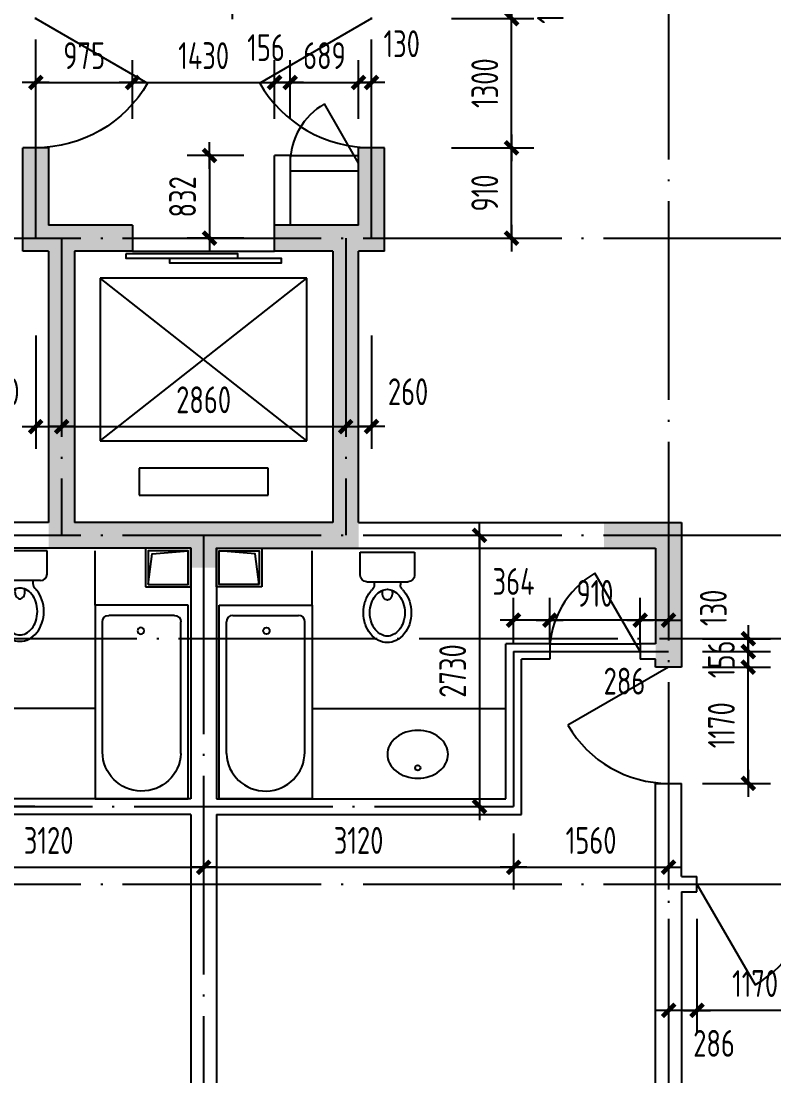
# Model space of a CAD drawing. Extents: x -726032 to 135930, y -151624 to 587044.
# Drawn here: x -583081 to -575504, y 553499 to 564114 of the extents above; entities that cross this region are included whole.
import ezdxf
from ezdxf.enums import TextEntityAlignment as Align

# ---------------------------------------------------------------- set-up
doc = ezdxf.new("R2010")
doc.units = 0
doc.header["$LTSCALE"] = 1000
doc.header["$MEASUREMENT"] = 0
doc.linetypes.add('DOTE', pattern=[2.42, 2, -0.2, 0.02, -0.2])
doc.layers.get('0').update_dxf_attribs({"linetype": 'CONTINUOUS'})
doc.layers.get('DEFPOINTS').update_dxf_attribs({"color": 1, "linetype": 'CONTINUOUS'})
for name, color, linetype in [('COLUMN', 170, 'CONTINUOUS'), ('DOTE', 8, 'DOTE'), ('GROUND', 45, 'CONTINUOUS'), ('LVTRY', 6, 'CONTINUOUS'), ('PUB_DIM', 245, 'CONTINUOUS'), ('STAIR', 42, 'CONTINUOUS'), ('WALL', 255, 'CONTINUOUS'), ('WINDOW', 155, 'CONTINUOUS'), ('WINDOW_TEXT', 7, 'CONTINUOUS')]:
    doc.layers.add(name, color=color, linetype=linetype)
doc.styles.add('DIM_FONT', font='isocp.shx', dxfattribs={"width": 0.8})
doc.styles.add('SIMPLEX', font='SIMPLEX.SHX')
doc.dimstyles.new('AXIS', dxfattribs={"dimtxt": 300, "dimasz": 1, "dimexe": 250, "dimexo": 300, "dimgap": 150, "dimtad": 1, "dimdec": 0, "dimzin": 0, "dimdsep": 46, "dimtxsty": 'DIM_FONT', "dimcen": 0.09, "dimse1": 1, "dimse2": 1, "dimclrt": 142, "dimadec": 0, "dimazin": 0, "dimtfac": 1, "dimtdec": 0, "dimtix": 1, "dimtmove": 2, "dimatfit": 3, "dimfxl": 1, "dimtolj": 1, "dimtzin": 0, "dimarcsym": 0})
doc.dimstyles.new('DIMA', dxfattribs={"dimtxt": 300, "dimasz": 1, "dimexe": 250, "dimexo": 300, "dimgap": 150, "dimtad": 1, "dimdec": 0, "dimzin": 0, "dimdsep": 46, "dimtxsty": 'DIM_FONT', "dimcen": 0.09, "dimse1": 1, "dimclrt": 142, "dimadec": 0, "dimazin": 0, "dimtfac": 1, "dimtdec": 0, "dimtix": 1, "dimtmove": 2, "dimatfit": 3, "dimfxl": 1, "dimtolj": 1, "dimtzin": 0, "dimarcsym": 0})
doc.dimstyles.new('DIMB', dxfattribs={"dimtxt": 300, "dimasz": 1, "dimexe": 250, "dimexo": 300, "dimgap": 150, "dimtad": 1, "dimdec": 0, "dimzin": 0, "dimdsep": 46, "dimtxsty": 'DIM_FONT', "dimcen": 0.09, "dimse2": 1, "dimclrt": 142, "dimadec": 0, "dimazin": 0, "dimtfac": 1, "dimtdec": 0, "dimtix": 1, "dimtmove": 2, "dimatfit": 3, "dimfxl": 1, "dimtolj": 1, "dimtzin": 0, "dimarcsym": 0})
doc.dimstyles.new('DIMN', dxfattribs={"dimtxt": 300, "dimasz": 1, "dimexe": 250, "dimexo": 300, "dimgap": 150, "dimtad": 1, "dimdec": 0, "dimzin": 0, "dimdsep": 46, "dimtxsty": 'DIM_FONT', "dimcen": 0.09, "dimclrt": 142, "dimadec": 0, "dimazin": 0, "dimtfac": 1, "dimtdec": 0, "dimtix": 1, "dimtmove": 2, "dimatfit": 3, "dimfxl": 1, "dimtolj": 1, "dimtzin": 0, "dimarcsym": 0})

# ---------------------------------------------------------------- blocks, each defined once
blk = doc.blocks.new('_DBLK')
blk.add_line((-0.5, 0), (0, -0.866))
blk.add_arc((-0.5, 0), 1, 300, 0)
at = {"layer": 'WINDOW_TEXT', "style": 'SIMPLEX', "flags": 9}
blk.add_attdef('A', text='', height=1, dxfattribs=at).set_placement((0, 1.5), align=Align.MIDDLE)
blk = doc.blocks.new('_DIMX')
blk.add_line((-150, 0), (150, 0))
at = {"const_width": 50}
blk.add_lwpolyline([(-70, -70), (70, 70)], dxfattribs=at)
blk = doc.blocks.new('*D767')
at = {"layer": 'DEFPOINTS', "color": 0, "transparency": 16777216}
for p in [(-579684, 563496), (-580373, 562859), (-579684, 562859)]:
    blk.add_point(p, dxfattribs=at)
at = {"layer": 'PUB_DIM', "color": 0, "lineweight": -2, "transparency": 16777216}
for p, q in [((-580373, 563129), (-580373, 563721)), ((-579684, 563129), (-579684, 563721)), ((-580372, 563496), (-579685, 563496))]:
    blk.add_line(p, q, dxfattribs=at)
at = {"layer": 'PUB_DIM', "color": 0, "lineweight": -2, "transparency": 16777216, "xscale": 0.9, "yscale": 0.9, "zscale": 0.9, "rotation": 180}
blk.add_blockref('_DIMX', (-580373, 563496), dxfattribs=at)
at = {"layer": 'PUB_DIM', "color": 0, "lineweight": -2, "transparency": 16777216, "xscale": 0.9, "yscale": 0.9, "zscale": 0.9}
blk.add_blockref('_DIMX', (-579684, 563496), dxfattribs=at)
at = {"layer": 'PUB_DIM', "color": 142, "transparency": 16777216, "insert": (-580028, 563766), "char_height": 270, "attachment_point": 5, "style": 'DIM_FONT'}
blk.add_mtext('\\A1;689', dxfattribs=at)
blk = doc.blocks.new('*D1969')
at = {"layer": 'DEFPOINTS', "color": 0, "transparency": 16777216}
for p in [(-579554, 563496), (-579684, 562859), (-579554, 562859)]:
    blk.add_point(p, dxfattribs=at)
at = {"layer": 'PUB_DIM', "color": 0, "lineweight": -2, "transparency": 16777216}
for p, q in [((-579554, 563129), (-579554, 563721)), ((-579685, 563496), (-579686, 563496)), ((-579684, 563496), (-579554, 563496)), ((-579553, 563496), (-579552, 563496))]:
    blk.add_line(p, q, dxfattribs=at)
at = {"layer": 'PUB_DIM', "color": 0, "lineweight": -2, "transparency": 16777216, "xscale": 0.9, "yscale": 0.9, "zscale": 0.9}
blk.add_blockref('_DIMX', (-579684, 563496), dxfattribs=at)
at = {"layer": 'PUB_DIM', "color": 0, "lineweight": -2, "transparency": 16777216, "xscale": 0.9, "yscale": 0.9, "zscale": 0.9, "rotation": 180}
blk.add_blockref('_DIMX', (-579554, 563496), dxfattribs=at)
at = {"layer": 'PUB_DIM', "color": 142, "transparency": 16777216, "insert": (-579250, 563886), "char_height": 270, "attachment_point": 5, "style": 'DIM_FONT'}
blk.add_mtext('\\A1;130', dxfattribs=at)
blk = doc.blocks.new('M_A1SFU')
blk.add_line((-0.5, 0), (0, -0.866))
blk.add_arc((-0.5, 0), 1, 300, 0)
blk = doc.blocks.new('*D768')
at = {"layer": 'DEFPOINTS', "color": 0, "transparency": 16777216}
for p in [(-582934, 561221), (-582674, 561221), (-582674, 560033)]:
    blk.add_point(p, dxfattribs=at)
at = {"layer": 'PUB_DIM', "color": 0, "lineweight": -2, "transparency": 16777216}
for p, q in [((-582934, 560951), (-582934, 559808)), ((-582935, 560033), (-582936, 560033)), ((-582934, 560033), (-582674, 560033)), ((-582673, 560033), (-582672, 560033))]:
    blk.add_line(p, q, dxfattribs=at)
at = {"layer": 'PUB_DIM', "color": 0, "lineweight": -2, "transparency": 16777216, "xscale": 0.9, "yscale": 0.9, "zscale": 0.9}
blk.add_blockref('_DIMX', (-582934, 560033), dxfattribs=at)
at = {"layer": 'PUB_DIM', "color": 0, "lineweight": -2, "transparency": 16777216, "xscale": 0.9, "yscale": 0.9, "zscale": 0.9, "rotation": 180}
blk.add_blockref('_DIMX', (-582674, 560033), dxfattribs=at)
at = {"layer": 'PUB_DIM', "color": 142, "transparency": 16777216, "insert": (-583300, 560384), "char_height": 270, "attachment_point": 5, "style": 'DIM_FONT'}
blk.add_mtext('\\A1;260', dxfattribs=at)
blk = doc.blocks.new('*D1970')
at = {"layer": 'DEFPOINTS', "color": 0, "transparency": 16777216}
for p in [(-581244, 556209), (-578124, 556209), (-578124, 555599)]:
    blk.add_point(p, dxfattribs=at)
at = {"layer": 'PUB_DIM', "color": 0, "lineweight": -2, "transparency": 16777216}
for p, q in [((-578124, 555939), (-578124, 555374)), ((-581243, 555599), (-578125, 555599))]:
    blk.add_line(p, q, dxfattribs=at)
at = {"layer": 'PUB_DIM', "color": 0, "lineweight": -2, "transparency": 16777216, "xscale": 0.9, "yscale": 0.9, "zscale": 0.9, "rotation": 180}
blk.add_blockref('_DIMX', (-581244, 555599), dxfattribs=at)
at = {"layer": 'PUB_DIM', "color": 0, "lineweight": -2, "transparency": 16777216, "xscale": 0.9, "yscale": 0.9, "zscale": 0.9}
blk.add_blockref('_DIMX', (-578124, 555599), dxfattribs=at)
at = {"layer": 'PUB_DIM', "color": 142, "transparency": 16777216, "insert": (-579684, 555869), "char_height": 270, "attachment_point": 5, "style": 'DIM_FONT'}
blk.add_mtext('\\A1;3120', dxfattribs=at)
blk = doc.blocks.new('_LV29')
for p, q in [((-360, 0), (360, 0)), ((-360, -1500), (-360, 0)), ((360, 0), (360, -1500)), ((-254.1, -80), (254.1, -80)), ((-304.2, -1149.3), (-304.1, -130)), ((304.2, -1149.3), (304.1, -130)), ((360, -1500), (-360, -1500))]:
    blk.add_line(p, q)
blk.add_circle((6.2, -200), 25)
for centre, radius, start, end in [((-254.1, -130), 50, 90, 179.99558), ((254.1, -130), 50, 0.00442, 90), ((-0.7, -1136.2), 303.8, 182.45444, 359.74723)]:
    blk.add_arc(centre, radius, start, end)
blk = doc.blocks.new('*D2000')
at = {"layer": 'DEFPOINTS', "color": 0, "transparency": 16777216}
for p in [(-581816, 564568), (-580958, 564568), (-581816, 564269)]:
    blk.add_point(p, dxfattribs=at)
at = {"layer": 'PUB_DIM', "color": 0, "lineweight": -2, "transparency": 16777216}
for p, q in [((-581546, 564568), (-580733, 564568)), ((-580958, 564270), (-580958, 564568))]:
    blk.add_line(p, q, dxfattribs=at)
at = {"layer": 'PUB_DIM', "color": 0, "lineweight": -2, "transparency": 16777216, "xscale": 0.9, "yscale": 0.9, "zscale": 0.9}
for p, rotation in [((-580958, 564568), 90), ((-580958, 564269), 270)]:
    blk.add_blockref('_DIMX', p, dxfattribs=dict(at, rotation=rotation))
at = {"layer": 'PUB_DIM', "color": 142, "transparency": 16777216, "insert": (-580462, 564383), "char_height": 270, "attachment_point": 5, "rotation": 90, "style": 'DIM_FONT'}
blk.add_mtext('\\A1;299', dxfattribs=at)
blk = doc.blocks.new('*D791')
at = {"layer": 'DEFPOINTS', "color": 0, "transparency": 16777216}
for p in [(-580529, 563496), (-581959, 562859), (-580529, 562859)]:
    blk.add_point(p, dxfattribs=at)
at = {"layer": 'PUB_DIM', "color": 0, "lineweight": -2, "transparency": 16777216}
for p, q in [((-581959, 563129), (-581959, 563721)), ((-580529, 563129), (-580529, 563721)), ((-581958, 563496), (-580530, 563496))]:
    blk.add_line(p, q, dxfattribs=at)
at = {"layer": 'PUB_DIM', "color": 0, "lineweight": -2, "transparency": 16777216, "xscale": 0.9, "yscale": 0.9, "zscale": 0.9, "rotation": 180}
blk.add_blockref('_DIMX', (-581959, 563496), dxfattribs=at)
at = {"layer": 'PUB_DIM', "color": 0, "lineweight": -2, "transparency": 16777216, "xscale": 0.9, "yscale": 0.9, "zscale": 0.9}
blk.add_blockref('_DIMX', (-580529, 563496), dxfattribs=at)
at = {"layer": 'PUB_DIM', "color": 142, "transparency": 16777216, "insert": (-581244, 563766), "char_height": 270, "attachment_point": 5, "style": 'DIM_FONT'}
blk.add_mtext('\\A1;1430', dxfattribs=at)
blk = doc.blocks.new('*D792')
at = {"layer": 'DEFPOINTS', "color": 0, "transparency": 16777216}
for p in [(-580373, 563496), (-580529, 562859), (-580373, 562859)]:
    blk.add_point(p, dxfattribs=at)
at = {"layer": 'PUB_DIM', "color": 0, "lineweight": -2, "transparency": 16777216}
for p, q in [((-580529, 563129), (-580529, 563721)), ((-580373, 563129), (-580373, 563721)), ((-580530, 563496), (-580531, 563496)), ((-580529, 563496), (-580373, 563496)), ((-580372, 563496), (-580371, 563496))]:
    blk.add_line(p, q, dxfattribs=at)
at = {"layer": 'PUB_DIM', "color": 0, "lineweight": -2, "transparency": 16777216, "xscale": 0.9, "yscale": 0.9, "zscale": 0.9}
blk.add_blockref('_DIMX', (-580529, 563496), dxfattribs=at)
at = {"layer": 'PUB_DIM', "color": 0, "lineweight": -2, "transparency": 16777216, "xscale": 0.9, "yscale": 0.9, "zscale": 0.9, "rotation": 180}
blk.add_blockref('_DIMX', (-580373, 563496), dxfattribs=at)
at = {"layer": 'PUB_DIM', "color": 142, "transparency": 16777216, "insert": (-580616, 563847), "char_height": 270, "attachment_point": 5, "style": 'DIM_FONT'}
blk.add_mtext('\\A1;156', dxfattribs=at)
blk = doc.blocks.new('_LIFTD')
for points in [[(-0.5476, -0.6024), (-0.5476, -0.7742), (0.2411, -0.7742), (0.2411, -0.6024), (-0.5476, -0.6024)], [(-0.2411, -0.7836), (-0.2411, -0.9554), (0.5476, -0.9554), (0.5476, -0.7836), (-0.2411, -0.7836)]]:
    blk.add_lwpolyline(points)
blk = doc.blocks.new('*D793')
at = {"layer": 'DEFPOINTS', "color": 0, "transparency": 16777216}
for p in [(-580570, 562761), (-581186, 561929), (-580570, 561929)]:
    blk.add_point(p, dxfattribs=at)
at = {"layer": 'PUB_DIM', "color": 0, "lineweight": -2, "transparency": 16777216}
for p, q in [((-580840, 562761), (-581411, 562761)), ((-581186, 562761), (-581186, 561930)), ((-580840, 561929), (-581411, 561929))]:
    blk.add_line(p, q, dxfattribs=at)
at = {"layer": 'PUB_DIM', "color": 0, "lineweight": -2, "transparency": 16777216, "xscale": 0.9, "yscale": 0.9, "zscale": 0.9}
for p, rotation in [((-581186, 562761), 90), ((-581186, 561929), 270)]:
    blk.add_blockref('_DIMX', p, dxfattribs=dict(at, rotation=rotation))
at = {"layer": 'PUB_DIM', "color": 142, "transparency": 16777216, "insert": (-581456, 562345), "char_height": 270, "attachment_point": 5, "rotation": 90, "style": 'DIM_FONT'}
blk.add_mtext('\\A1;832', dxfattribs=at)
blk = doc.blocks.new('_LV5')
for p, q in [((210.1, 0), (-210.1, 0)), ((-210.1, 0), (-210.1, -180)), ((210.1, -180), (210.1, 0)), ((160.1, -230), (-160.1, -230)), ((-101.4, -230), (-101.4, -254.3)), ((101.4, -230), (101.4, -254.1))]:
    blk.add_line(p, q)
blk.add_lwpolyline([(-135.1, -469.4, 0.080312), (-123, -544.2, 0.089014), (-91.8, -601.5, 0.104918), (-45.6, -639.3, 0.119812), (0.1, -650.4, 0.119812), (45.8, -639.3, 0.104918), (92, -601.5, 0.089014), (123.2, -544.2, 0.080312), (135.3, -469.4, 0.080312), (123.2, -394.6, 0.089014), (92, -337.3, 0.104918), (45.8, -299.5, 0.119812), (0.1, -288.4, 0.119812), (-45.6, -299.5, 0.104918), (-91.8, -337.3, 0.089014), (-123, -394.6, 0.080312)], format="xyb", close=True)
for points in [[(-38.7, -318.5, 0.073567), (-35.6, -339.5, 0.084454), (-27.4, -356, 0.10642), (-14.1, -367.8, 0.129709), (0, -371.5, 0.129709), (14.1, -367.8, 0.10642), (27.4, -356, 0.084454), (35.6, -339.5, 0.073567), (38.7, -318.5, 0.073567), (35.6, -297.5, 0.014016), (34.7, -294.6, 0.10642)], [(-34.7, -294.7, 0.013578), (-35.6, -297.5, 0.073567), (-38.7, -318.5, 0.073567)]]:
    blk.add_lwpolyline(points, format="xyb")
for centre, radius, start, end in [((-160.1, -180), 50, 180, 270), ((160.1, -180), 50, 270, 0), ((52.2, -452.8), 234.6, 141.28635, 161.63333), ((20.4, -427.3), 193.8, 134.81437, 141.28635), ((-151.4, -254.3), 50, 314.81437, 0), ((151.4, -254.1), 50, 180, 225.25549), ((-20.2, -427.3), 193.8, 38.71365, 45.25549), ((-52, -452.8), 234.6, 18.36667, 38.71365), ((102.3, -469.4), 287.4, 161.63333, 180), ((-102.1, -469.4), 287.4, 0, 18.36667), ((102.3, -469.4), 287.4, 180, 198.36667), ((-102.1, -469.4), 287.4, 341.63333, 0), ((52.2, -486), 234.6, 198.36667, 218.71365), ((-52, -486), 234.6, 321.28635, 341.63333), ((20.4, -511.6), 193.8, 218.71365, 242.67141), ((-20.2, -511.6), 193.8, 297.32859, 321.28635), ((0.1, -550.8), 149.6, 242.67141, 270), ((0.1, -550.8), 149.6, 270, 297.32859)]:
    blk.add_arc(centre, radius, start, end)
blk = doc.blocks.new('*D2004')
at = {"layer": 'DEFPOINTS', "color": 0, "transparency": 16777216}
for p in [(-582674, 558939), (-583541, 556209), (-582674, 556209)]:
    blk.add_point(p, dxfattribs=at)
at = {"layer": 'PUB_DIM', "color": 0, "lineweight": -2, "transparency": 16777216}
for p, q in [((-583541, 558939), (-583541, 556210)), ((-582944, 556209), (-583766, 556209))]:
    blk.add_line(p, q, dxfattribs=at)
at = {"layer": 'PUB_DIM', "color": 0, "lineweight": -2, "transparency": 16777216, "xscale": 0.9, "yscale": 0.9, "zscale": 0.9}
for p, rotation in [((-583541, 558939), 90), ((-583541, 556209), 270)]:
    blk.add_blockref('_DIMX', p, dxfattribs=dict(at, rotation=rotation))
at = {"layer": 'PUB_DIM', "color": 142, "transparency": 16777216, "insert": (-583811, 557574), "char_height": 270, "attachment_point": 5, "rotation": 90, "style": 'DIM_FONT'}
blk.add_mtext('\\A1;2730', dxfattribs=at)
blk = doc.blocks.new('*D3645')
at = {"layer": 'DEFPOINTS', "color": 0, "transparency": 16777216}
for p in [(-584364, 556209), (-581244, 556209), (-581244, 555599)]:
    blk.add_point(p, dxfattribs=at)
at = {"layer": 'PUB_DIM', "color": 0, "lineweight": -2, "transparency": 16777216}
for p, q in [((-584364, 555939), (-584364, 555374)), ((-584363, 555599), (-581245, 555599))]:
    blk.add_line(p, q, dxfattribs=at)
at = {"layer": 'PUB_DIM', "color": 0, "lineweight": -2, "transparency": 16777216, "xscale": 0.9, "yscale": 0.9, "zscale": 0.9, "rotation": 180}
blk.add_blockref('_DIMX', (-584364, 555599), dxfattribs=at)
at = {"layer": 'PUB_DIM', "color": 0, "lineweight": -2, "transparency": 16777216, "xscale": 0.9, "yscale": 0.9, "zscale": 0.9}
blk.add_blockref('_DIMX', (-581244, 555599), dxfattribs=at)
at = {"layer": 'PUB_DIM', "color": 142, "transparency": 16777216, "insert": (-582804, 555869), "char_height": 270, "attachment_point": 5, "style": 'DIM_FONT'}
blk.add_mtext('\\A1;3120', dxfattribs=at)
blk = doc.blocks.new('*D795')
at = {"layer": 'DEFPOINTS', "color": 0, "transparency": 16777216}
for p in [(-581959, 563496), (-582934, 562859), (-581959, 562859)]:
    blk.add_point(p, dxfattribs=at)
at = {"layer": 'PUB_DIM', "color": 0, "lineweight": -2, "transparency": 16777216}
for p, q in [((-582934, 563129), (-582934, 563721)), ((-581959, 563129), (-581959, 563721)), ((-582933, 563496), (-581960, 563496))]:
    blk.add_line(p, q, dxfattribs=at)
at = {"layer": 'PUB_DIM', "color": 0, "lineweight": -2, "transparency": 16777216, "xscale": 0.9, "yscale": 0.9, "zscale": 0.9, "rotation": 180}
blk.add_blockref('_DIMX', (-582934, 563496), dxfattribs=at)
at = {"layer": 'PUB_DIM', "color": 0, "lineweight": -2, "transparency": 16777216, "xscale": 0.9, "yscale": 0.9, "zscale": 0.9}
blk.add_blockref('_DIMX', (-581959, 563496), dxfattribs=at)
at = {"layer": 'PUB_DIM', "color": 142, "transparency": 16777216, "insert": (-582446, 563766), "char_height": 270, "attachment_point": 5, "style": 'DIM_FONT'}
blk.add_mtext('\\A1;975', dxfattribs=at)
blk = doc.blocks.new('*D825')
at = {"layer": 'DEFPOINTS', "color": 0, "transparency": 16777216}
for p in [(-576564, 556469), (-578124, 556209), (-576564, 555599)]:
    blk.add_point(p, dxfattribs=at)
at = {"layer": 'PUB_DIM', "color": 0, "lineweight": -2, "transparency": 16777216}
for p, q in [((-576564, 556199), (-576564, 555374)), ((-578124, 555939), (-578124, 555374)), ((-578123, 555599), (-576565, 555599))]:
    blk.add_line(p, q, dxfattribs=at)
at = {"layer": 'PUB_DIM', "color": 0, "lineweight": -2, "transparency": 16777216, "xscale": 0.9, "yscale": 0.9, "zscale": 0.9, "rotation": 180}
blk.add_blockref('_DIMX', (-578124, 555599), dxfattribs=at)
at = {"layer": 'PUB_DIM', "color": 0, "lineweight": -2, "transparency": 16777216, "xscale": 0.9, "yscale": 0.9, "zscale": 0.9}
blk.add_blockref('_DIMX', (-576564, 555599), dxfattribs=at)
at = {"layer": 'PUB_DIM', "color": 142, "transparency": 16777216, "insert": (-577344, 555869), "char_height": 270, "attachment_point": 5, "style": 'DIM_FONT'}
blk.add_mtext('\\A1;1560', dxfattribs=at)
blk = doc.blocks.new('*D2034')
at = {"layer": 'DEFPOINTS', "color": 0, "transparency": 16777216}
for p in [(-576564, 555351), (-576278, 555351), (-576564, 554159)]:
    blk.add_point(p, dxfattribs=at)
at = {"layer": 'PUB_DIM', "color": 0, "lineweight": -2, "transparency": 16777216}
for p, q in [((-576564, 555081), (-576564, 553934)), ((-576279, 554159), (-576563, 554159))]:
    blk.add_line(p, q, dxfattribs=at)
at = {"layer": 'PUB_DIM', "color": 0, "lineweight": -2, "transparency": 16777216, "xscale": 0.9, "yscale": 0.9, "zscale": 0.9, "rotation": 180}
blk.add_blockref('_DIMX', (-576564, 554159), dxfattribs=at)
at = {"layer": 'PUB_DIM', "color": 0, "lineweight": -2, "transparency": 16777216, "xscale": 0.9, "yscale": 0.9, "zscale": 0.9}
blk.add_blockref('_DIMX', (-576278, 554159), dxfattribs=at)
at = {"layer": 'PUB_DIM', "color": 142, "transparency": 16777216, "insert": (-576106, 553827), "char_height": 270, "attachment_point": 5, "style": 'DIM_FONT'}
blk.add_mtext('\\A1;286', dxfattribs=at)
blk = doc.blocks.new('*D2035')
at = {"layer": 'DEFPOINTS', "color": 0, "transparency": 16777216}
for p in [(-576850, 558085), (-576850, 557574), (-576564, 557574)]:
    blk.add_point(p, dxfattribs=at)
at = {"layer": 'PUB_DIM', "color": 0, "lineweight": -2, "transparency": 16777216}
for p, q in [((-576850, 557844), (-576850, 558310)), ((-576565, 558085), (-576849, 558085))]:
    blk.add_line(p, q, dxfattribs=at)
at = {"layer": 'PUB_DIM', "color": 0, "lineweight": -2, "transparency": 16777216, "xscale": 0.9, "yscale": 0.9, "zscale": 0.9, "rotation": 180}
blk.add_blockref('_DIMX', (-576850, 558085), dxfattribs=at)
at = {"layer": 'PUB_DIM', "color": 0, "lineweight": -2, "transparency": 16777216, "xscale": 0.9, "yscale": 0.9, "zscale": 0.9}
blk.add_blockref('_DIMX', (-576564, 558085), dxfattribs=at)
at = {"layer": 'PUB_DIM', "color": 142, "transparency": 16777216, "insert": (-577008, 557472), "char_height": 270, "attachment_point": 5, "style": 'DIM_FONT'}
blk.add_mtext('\\A1;286', dxfattribs=at)
blk = doc.blocks.new('*D2036')
at = {"layer": 'DEFPOINTS', "color": 0, "transparency": 16777216}
for p in [(-577760, 558085), (-577760, 557574), (-576850, 557574)]:
    blk.add_point(p, dxfattribs=at)
at = {"layer": 'PUB_DIM', "color": 0, "lineweight": -2, "transparency": 16777216}
for p, q in [((-577760, 557844), (-577760, 558310)), ((-576851, 558085), (-577759, 558085))]:
    blk.add_line(p, q, dxfattribs=at)
at = {"layer": 'PUB_DIM', "color": 0, "lineweight": -2, "transparency": 16777216, "xscale": 0.9, "yscale": 0.9, "zscale": 0.9, "rotation": 180}
blk.add_blockref('_DIMX', (-577760, 558085), dxfattribs=at)
at = {"layer": 'PUB_DIM', "color": 0, "lineweight": -2, "transparency": 16777216, "xscale": 0.9, "yscale": 0.9, "zscale": 0.9}
blk.add_blockref('_DIMX', (-576850, 558085), dxfattribs=at)
at = {"layer": 'PUB_DIM', "color": 142, "transparency": 16777216, "insert": (-577305, 558355), "char_height": 270, "attachment_point": 5, "style": 'DIM_FONT'}
blk.add_mtext('\\A1;910', dxfattribs=at)
blk = doc.blocks.new('*D2037')
at = {"layer": 'DEFPOINTS', "color": 0, "transparency": 16777216}
for p in [(-578124, 558085), (-578124, 557574), (-577760, 557574)]:
    blk.add_point(p, dxfattribs=at)
at = {"layer": 'PUB_DIM', "color": 0, "lineweight": -2, "transparency": 16777216}
for p, q in [((-578124, 557844), (-578124, 558310)), ((-577761, 558085), (-578123, 558085))]:
    blk.add_line(p, q, dxfattribs=at)
at = {"layer": 'PUB_DIM', "color": 0, "lineweight": -2, "transparency": 16777216, "xscale": 0.9, "yscale": 0.9, "zscale": 0.9, "rotation": 180}
blk.add_blockref('_DIMX', (-578124, 558085), dxfattribs=at)
at = {"layer": 'PUB_DIM', "color": 0, "lineweight": -2, "transparency": 16777216, "xscale": 0.9, "yscale": 0.9, "zscale": 0.9}
blk.add_blockref('_DIMX', (-577760, 558085), dxfattribs=at)
at = {"layer": 'PUB_DIM', "color": 142, "transparency": 16777216, "insert": (-578124, 558475), "char_height": 270, "attachment_point": 5, "style": 'DIM_FONT'}
blk.add_mtext('\\A1;364', dxfattribs=at)
blk = doc.blocks.new('*D826')
at = {"layer": 'DEFPOINTS', "color": 0, "transparency": 16777216}
for p in [(-576492, 557613), (-575762, 557613), (-576492, 556443)]:
    blk.add_point(p, dxfattribs=at)
at = {"layer": 'PUB_DIM', "color": 0, "lineweight": -2, "transparency": 16777216}
for p, q in [((-576222, 557613), (-575537, 557613)), ((-575762, 556444), (-575762, 557613)), ((-576222, 556443), (-575537, 556443))]:
    blk.add_line(p, q, dxfattribs=at)
at = {"layer": 'PUB_DIM', "color": 0, "lineweight": -2, "transparency": 16777216, "xscale": 0.9, "yscale": 0.9, "zscale": 0.9}
for p, rotation in [((-575762, 557613), 90), ((-575762, 556443), 270)]:
    blk.add_blockref('_DIMX', p, dxfattribs=dict(at, rotation=rotation))
at = {"layer": 'PUB_DIM', "color": 142, "transparency": 16777216, "insert": (-576032, 557028), "char_height": 270, "attachment_point": 5, "rotation": 90, "style": 'DIM_FONT'}
blk.add_mtext('\\A1;1170', dxfattribs=at)
blk = doc.blocks.new('*D827')
at = {"layer": 'DEFPOINTS', "color": 0, "transparency": 16777216}
for p in [(-576492, 557899), (-575762, 557899), (-576492, 557769)]:
    blk.add_point(p, dxfattribs=at)
at = {"layer": 'PUB_DIM', "color": 0, "lineweight": -2, "transparency": 16777216}
for p, q in [((-576222, 557899), (-575537, 557899)), ((-575762, 557900), (-575762, 557901)), ((-575762, 557769), (-575762, 557899)), ((-576222, 557769), (-575537, 557769)), ((-575762, 557769), (-575762, 557768))]:
    blk.add_line(p, q, dxfattribs=at)
at = {"layer": 'PUB_DIM', "color": 0, "lineweight": -2, "transparency": 16777216, "xscale": 0.9, "yscale": 0.9, "zscale": 0.9}
for p, rotation in [((-575762, 557899), 270), ((-575762, 557769), 90)]:
    blk.add_blockref('_DIMX', p, dxfattribs=dict(at, rotation=rotation))
at = {"layer": 'PUB_DIM', "color": 142, "transparency": 16777216, "insert": (-576113, 558209), "char_height": 270, "attachment_point": 5, "rotation": 90, "style": 'DIM_FONT'}
blk.add_mtext('\\A1;130', dxfattribs=at)
blk = doc.blocks.new('*D2038')
at = {"layer": 'DEFPOINTS', "color": 0, "transparency": 16777216}
for p in [(-576492, 557769), (-575762, 557769), (-576492, 557613)]:
    blk.add_point(p, dxfattribs=at)
at = {"layer": 'PUB_DIM', "color": 0, "lineweight": -2, "transparency": 16777216}
for p, q in [((-576222, 557769), (-575537, 557769)), ((-575762, 557770), (-575762, 557771)), ((-575762, 557613), (-575762, 557769)), ((-575762, 557613), (-575762, 557612))]:
    blk.add_line(p, q, dxfattribs=at)
at = {"layer": 'PUB_DIM', "color": 0, "lineweight": -2, "transparency": 16777216, "xscale": 0.9, "yscale": 0.9, "zscale": 0.9}
for p, rotation in [((-575762, 557769), 270), ((-575762, 557613), 90)]:
    blk.add_blockref('_DIMX', p, dxfattribs=dict(at, rotation=rotation))
at = {"layer": 'PUB_DIM', "color": 142, "transparency": 16777216, "insert": (-576032, 557691), "char_height": 270, "attachment_point": 5, "rotation": 90, "style": 'DIM_FONT'}
blk.add_mtext('\\A1;156', dxfattribs=at)
blk = doc.blocks.new('*D2040')
at = {"layer": 'DEFPOINTS', "color": 0, "transparency": 16777216}
for p in [(-576278, 555351), (-575108, 555351), (-576278, 554159)]:
    blk.add_point(p, dxfattribs=at)
at = {"layer": 'PUB_DIM', "color": 0, "lineweight": -2, "transparency": 16777216}
for p, q in [((-576278, 555081), (-576278, 553934)), ((-575109, 554159), (-576277, 554159))]:
    blk.add_line(p, q, dxfattribs=at)
at = {"layer": 'PUB_DIM', "color": 0, "lineweight": -2, "transparency": 16777216, "xscale": 0.9, "yscale": 0.9, "zscale": 0.9, "rotation": 180}
blk.add_blockref('_DIMX', (-576278, 554159), dxfattribs=at)
at = {"layer": 'PUB_DIM', "color": 0, "lineweight": -2, "transparency": 16777216, "xscale": 0.9, "yscale": 0.9, "zscale": 0.9}
blk.add_blockref('_DIMX', (-575108, 554159), dxfattribs=at)
at = {"layer": 'PUB_DIM', "color": 142, "transparency": 16777216, "insert": (-575693, 554429), "char_height": 270, "attachment_point": 5, "style": 'DIM_FONT'}
blk.add_mtext('\\A1;1170', dxfattribs=at)
blk = doc.blocks.new('_LV4')
blk.add_lwpolyline([(0, -520, 0.078966), (92.3, -505.3, 0.088152), (166.2, -465.8, 0.105269), (218.1, -403.4, 0.121685), (235, -335, 0.121685), (218.1, -266.6, 0.105269), (166.2, -204.2, 0.088152), (92.3, -164.7, 0.078966), (0, -150, 0.078966), (-92.3, -164.7, 0.088152), (-166.2, -204.2, 0.105269), (-218.1, -266.6, 0.121685), (-235, -335, 0.121685), (-218.1, -403.4, 0.105269), (-166.2, -465.8, 0.088152), (-92.3, -505.3, 0.078966)], format="xyb", close=True)
blk.add_circle((0, -230), 20)
blk = doc.blocks.new('*D2041')
at = {"layer": 'DEFPOINTS', "color": 0, "transparency": 16777216}
for p in [(-579020, 564139), (-578144, 564139), (-579020, 562839)]:
    blk.add_point(p, dxfattribs=at)
at = {"layer": 'PUB_DIM', "color": 0, "lineweight": -2, "transparency": 16777216}
for p, q in [((-578750, 564139), (-577919, 564139)), ((-578144, 562840), (-578144, 564139))]:
    blk.add_line(p, q, dxfattribs=at)
at = {"layer": 'PUB_DIM', "color": 0, "lineweight": -2, "transparency": 16777216, "xscale": 0.9, "yscale": 0.9, "zscale": 0.9}
for p, rotation in [((-578144, 564139), 90), ((-578144, 562839), 270)]:
    blk.add_blockref('_DIMX', p, dxfattribs=dict(at, rotation=rotation))
at = {"layer": 'PUB_DIM', "color": 142, "transparency": 16777216, "insert": (-578414, 563489), "char_height": 270, "attachment_point": 5, "rotation": 90, "style": 'DIM_FONT'}
blk.add_mtext('\\A1;1300', dxfattribs=at)
blk = doc.blocks.new('*D2042')
at = {"layer": 'DEFPOINTS', "color": 0, "transparency": 16777216}
for p in [(-579020, 564269), (-578144, 564269), (-579020, 564139)]:
    blk.add_point(p, dxfattribs=at)
at = {"layer": 'PUB_DIM', "color": 0, "lineweight": -2, "transparency": 16777216}
for p, q in [((-578750, 564269), (-577919, 564269)), ((-578144, 564270), (-578144, 564271)), ((-578144, 564139), (-578144, 564269)), ((-578144, 564139), (-578144, 564138))]:
    blk.add_line(p, q, dxfattribs=at)
at = {"layer": 'PUB_DIM', "color": 0, "lineweight": -2, "transparency": 16777216, "xscale": 0.9, "yscale": 0.9, "zscale": 0.9}
for p, rotation in [((-578144, 564269), 270), ((-578144, 564139), 90)]:
    blk.add_blockref('_DIMX', p, dxfattribs=dict(at, rotation=rotation))
at = {"layer": 'PUB_DIM', "color": 142, "transparency": 16777216, "insert": (-577753, 564269), "char_height": 270, "attachment_point": 5, "rotation": 90, "style": 'DIM_FONT'}
blk.add_mtext('\\A1;130', dxfattribs=at)
blk = doc.blocks.new('*D2043')
at = {"layer": 'DEFPOINTS', "color": 0, "transparency": 16777216}
for p in [(-579020, 562839), (-578144, 562839), (-579020, 561929)]:
    blk.add_point(p, dxfattribs=at)
at = {"layer": 'PUB_DIM', "color": 0, "lineweight": -2, "transparency": 16777216}
for p, q in [((-578750, 562839), (-577919, 562839)), ((-578144, 561930), (-578144, 562839))]:
    blk.add_line(p, q, dxfattribs=at)
at = {"layer": 'PUB_DIM', "color": 0, "lineweight": -2, "transparency": 16777216, "xscale": 0.9, "yscale": 0.9, "zscale": 0.9}
for p, rotation in [((-578144, 562839), 90), ((-578144, 561929), 270)]:
    blk.add_blockref('_DIMX', p, dxfattribs=dict(at, rotation=rotation))
at = {"layer": 'PUB_DIM', "color": 142, "transparency": 16777216, "insert": (-578414, 562384), "char_height": 270, "attachment_point": 5, "rotation": 90, "style": 'DIM_FONT'}
blk.add_mtext('\\A1;910', dxfattribs=at)
blk = doc.blocks.new('*D2044')
at = {"layer": 'DEFPOINTS', "color": 0, "transparency": 16777216}
for p in [(-579334, 558939), (-579334, 556209), (-578467, 556209)]:
    blk.add_point(p, dxfattribs=at)
at = {"layer": 'PUB_DIM', "color": 0, "lineweight": -2, "transparency": 16777216}
for p, q in [((-578467, 558939), (-578467, 556210)), ((-579064, 556209), (-578242, 556209))]:
    blk.add_line(p, q, dxfattribs=at)
at = {"layer": 'PUB_DIM', "color": 0, "lineweight": -2, "transparency": 16777216, "xscale": 0.9, "yscale": 0.9, "zscale": 0.9}
for p, rotation in [((-578467, 558939), 90), ((-578467, 556209), 270)]:
    blk.add_blockref('_DIMX', p, dxfattribs=dict(at, rotation=rotation))
at = {"layer": 'PUB_DIM', "color": 142, "transparency": 16777216, "insert": (-578737, 557574), "char_height": 270, "attachment_point": 5, "rotation": 90, "style": 'DIM_FONT'}
blk.add_mtext('\\A1;2730', dxfattribs=at)
blk = doc.blocks.new('*D3889')
at = {"layer": 'DEFPOINTS', "color": 0, "transparency": 16777216}
for p in [(-582674, 561221), (-579814, 561221), (-579814, 560033)]:
    blk.add_point(p, dxfattribs=at)
at = {"layer": 'PUB_DIM', "color": 0, "lineweight": -2, "transparency": 16777216}
blk.add_line((-582673, 560033), (-579815, 560033), dxfattribs=at)
at = {"layer": 'PUB_DIM', "color": 0, "lineweight": -2, "transparency": 16777216, "xscale": 0.9, "yscale": 0.9, "zscale": 0.9, "rotation": 180}
blk.add_blockref('_DIMX', (-582674, 560033), dxfattribs=at)
at = {"layer": 'PUB_DIM', "color": 0, "lineweight": -2, "transparency": 16777216, "xscale": 0.9, "yscale": 0.9, "zscale": 0.9}
blk.add_blockref('_DIMX', (-579814, 560033), dxfattribs=at)
at = {"layer": 'PUB_DIM', "color": 142, "transparency": 16777216, "insert": (-581244, 560303), "char_height": 270, "attachment_point": 5, "style": 'DIM_FONT'}
blk.add_mtext('\\A1;2860', dxfattribs=at)
blk = doc.blocks.new('*D3890')
at = {"layer": 'DEFPOINTS', "color": 0, "transparency": 16777216}
for p in [(-579814, 561221), (-579554, 561221), (-579554, 560033)]:
    blk.add_point(p, dxfattribs=at)
at = {"layer": 'PUB_DIM', "color": 0, "lineweight": -2, "transparency": 16777216}
for p, q in [((-579554, 560951), (-579554, 559808)), ((-579815, 560033), (-579816, 560033)), ((-579814, 560033), (-579554, 560033)), ((-579553, 560033), (-579552, 560033))]:
    blk.add_line(p, q, dxfattribs=at)
at = {"layer": 'PUB_DIM', "color": 0, "lineweight": -2, "transparency": 16777216, "xscale": 0.9, "yscale": 0.9, "zscale": 0.9}
blk.add_blockref('_DIMX', (-579814, 560033), dxfattribs=at)
at = {"layer": 'PUB_DIM', "color": 0, "lineweight": -2, "transparency": 16777216, "xscale": 0.9, "yscale": 0.9, "zscale": 0.9, "rotation": 180}
blk.add_blockref('_DIMX', (-579554, 560033), dxfattribs=at)
at = {"layer": 'PUB_DIM', "color": 142, "transparency": 16777216, "insert": (-579186, 560384), "char_height": 270, "attachment_point": 5, "style": 'DIM_FONT'}
blk.add_mtext('\\A1;260', dxfattribs=at)

msp = doc.modelspace()

# ---------------------------------------------------------------- linework, layer by layer
at = {"layer": 'COLUMN'}
for points in [[(-583063.9, 562839.5), (-583063.9, 561799.5), (-582803.9, 562839.5), (-582803.9, 561799.5)], [(-579423.9, 562839.5), (-579423.9, 561799.5), (-579683.9, 562839.5), (-579683.9, 561799.5)], [(-582803.9, 562059.5), (-582543.9, 561799.5), (-581958.9, 562059.5), (-581958.9, 561799.5)], [(-582803.9, 558809.5), (-582803.9, 562059.5), (-582543.9, 559069.5), (-582543.9, 561799.5)], [(-579683.9, 562059.5), (-579943.9, 561799.5), (-580528.9, 562059.5), (-580528.9, 561799.5)], [(-579683.9, 558809.5), (-579683.9, 562059.5), (-579943.9, 559069.5), (-579943.9, 561799.5)], [(-582803.9, 558809.5), (-582543.9, 559069.5), (-579683.9, 558809.5), (-579943.9, 559069.5)], [(-577213.9, 559069.9), (-577213.9, 558809.5), (-576433.9, 559069.5), (-576693.9, 558809.5)], [(-576693.9, 558809.5), (-576693.9, 557613.5), (-576433.9, 559069.5), (-576433.9, 557613.5)], [(-581373.9, 558809.5), (-581373.9, 558614.5), (-581113.9, 558809.5), (-581113.9, 558614.5)]]:
    msp.add_solid(points, dxfattribs=at)
at = {"layer": 'DOTE'}
for p, q in [((-582933.9, 561929.5), (-582933.9, 574401.4)), ((-579553.9, 561929.5), (-579553.9, 574401.4)), ((-576563.9, 574401.4), (-576563.9, 546557.4)), ((-615939.2, 561929.5), (-546307.4, 561929.5)), ((-582673.9, 561929.5), (-582673.9, 558939.5)), ((-579813.9, 561929.5), (-579813.9, 558939.5)), ((-615939.2, 558939.5), (-546307.4, 558939.5)), ((-581243.9, 558939.5), (-581243.9, 546557.4)), ((-615375.6, 557899.5), (-546307.4, 557899.5)), ((-578123.9, 557769.5), (-576563.9, 557769.5)), ((-578123.9, 557769.5), (-578123.9, 556209.5)), ((-584363.9, 556209.5), (-578123.9, 556209.5)), ((-615939.2, 555429.5), (-546307.4, 555429.5))]:
    msp.add_line(p, q, dxfattribs=at)
at = {"layer": 'GROUND'}
for p, q in [((-580372.9, 562761.5), (-579683.9, 562761.5)), ((-580372.9, 562605.5), (-579683.9, 562605.5)), ((-577759.9, 557847.5), (-576849.9, 557847.5))]:
    msp.add_line(p, q, dxfattribs=at)
at = {"layer": 'LVTRY'}
for p, q in [((-582335.9, 558237.5), (-582335.9, 558783.5)), ((-580151.9, 558237.5), (-580151.9, 558783.5)), ((-582331.5, 557197.5), (-584285.9, 557197.5)), ((-580151.9, 557197.5), (-578201.9, 557197.5))]:
    msp.add_line(p, q, dxfattribs=at)
for points in [[(-581828.9, 558419.5), (-581373.9, 558419.5), (-581373.9, 558809.5), (-581828.9, 558809.5)], [(-581802.9, 558445.5), (-581399.9, 558445.5), (-581399.9, 558783.5), (-581802.9, 558783.5)], [(-580658.9, 558419.5), (-581113.9, 558419.5), (-581113.9, 558809.5), (-580658.9, 558809.5)], [(-580684.9, 558445.5), (-581087.9, 558445.5), (-581087.9, 558783.5), (-580684.9, 558783.5)]]:
    msp.add_lwpolyline(points, close=True, dxfattribs=at)
for points in [[(-581802.9, 558445.5), (-581762.8, 558753.2), (-581399.9, 558783.5)], [(-580684.9, 558445.5), (-580724.9, 558753.2), (-581087.9, 558783.5)]]:
    msp.add_lwpolyline(points, dxfattribs=at)
at = {"layer": 'STAIR'}
for p, q in [((-581958.9, 561799.5), (-580528.9, 561799.5)), ((-580203.9, 561526.5), (-582283.9, 561526.5)), ((-582283.9, 559888.5), (-580203.9, 561526.5)), ((-580203.9, 559888.5), (-582283.9, 561526.5)), ((-582283.9, 561526.5), (-582283.9, 559888.5)), ((-580203.9, 559888.5), (-580203.9, 561526.5)), ((-582283.9, 559888.5), (-580203.9, 559888.5)), ((-580593.9, 559615.5), (-581893.9, 559615.5)), ((-581893.9, 559615.5), (-581893.9, 559342.5)), ((-580593.9, 559342.5), (-580593.9, 559615.5)), ((-581893.9, 559342.5), (-580593.9, 559342.5))]:
    msp.add_line(p, q, dxfattribs=at)
at = {"layer": 'WALL'}
for p, q in [((-582803.9, 562839.5), (-583063.9, 562839.5)), ((-583063.9, 561799.5), (-583063.9, 562839.5)), ((-582803.9, 562839.5), (-582803.9, 562059.5)), ((-579423.9, 562839.5), (-579683.9, 562839.5)), ((-579683.9, 562059.5), (-579683.9, 562839.5)), ((-579423.9, 561799.5), (-579423.9, 562839.5)), ((-580528.9, 561799.5), (-580528.9, 562761.5)), ((-580372.9, 562761.5), (-580528.9, 562761.5)), ((-580372.9, 562761.5), (-580372.9, 562059.5)), ((-581958.9, 562059.5), (-582803.9, 562059.5)), ((-581958.9, 562059.5), (-581958.9, 561799.5)), ((-579683.9, 562059.5), (-580528.9, 562059.5)), ((-582803.9, 561799.5), (-583063.9, 561799.5)), ((-582803.9, 561799.5), (-582803.9, 559069.5)), ((-582543.9, 561799.5), (-582543.9, 559069.5)), ((-581958.9, 561799.5), (-582543.9, 561799.5)), ((-579943.9, 561799.5), (-580528.9, 561799.5)), ((-579943.9, 561799.5), (-579943.9, 559069.5)), ((-579423.9, 561799.5), (-579683.9, 561799.5)), ((-579683.9, 559069.5), (-579683.9, 561799.5)), ((-582803.9, 559069.5), (-586053.9, 559069.5)), ((-579943.9, 559069.5), (-582543.9, 559069.5)), ((-579683.9, 559069.5), (-576433.9, 559069.5)), ((-576433.9, 559069.5), (-576433.9, 557613.5)), ((-581373.9, 558809.5), (-585793.9, 558809.5)), ((-581373.9, 558809.5), (-581373.9, 556287.5)), ((-581113.9, 558809.5), (-576693.9, 558809.5)), ((-581113.9, 558809.5), (-581113.9, 556287.5)), ((-576693.9, 558809.5), (-576693.9, 557847.5)), ((-578201.9, 556287.5), (-578201.9, 557847.5)), ((-577759.9, 557847.5), (-578201.9, 557847.5)), ((-577759.9, 557847.5), (-577759.9, 557691.5)), ((-576849.9, 557847.5), (-576849.9, 557691.5)), ((-576693.9, 557847.5), (-576849.9, 557847.5)), ((-578045.9, 556131.5), (-578045.9, 557691.5)), ((-577759.9, 557691.5), (-578045.9, 557691.5)), ((-576693.9, 557691.5), (-576849.9, 557691.5)), ((-576693.9, 557613.5), (-576693.9, 557691.5)), ((-576433.9, 557613.5), (-576693.9, 557613.5)), ((-576693.9, 550255.5), (-576693.9, 556443.5)), ((-576693.9, 556443.5), (-576433.9, 556443.5)), ((-576433.9, 555507.5), (-576433.9, 556443.5)), ((-581373.9, 556287.5), (-584285.9, 556287.5)), ((-581113.9, 556287.5), (-578201.9, 556287.5)), ((-581373.9, 556131.5), (-584441.9, 556131.5)), ((-581373.9, 556131.5), (-581373.9, 550255.5)), ((-581113.9, 556131.5), (-578045.9, 556131.5)), ((-581113.9, 556131.5), (-581113.9, 550255.5)), ((-576433.9, 555507.5), (-576277.9, 555507.5)), ((-576277.9, 555351.5), (-576277.9, 555507.5)), ((-576433.9, 555351.5), (-576277.9, 555351.5)), ((-576433.9, 555351.5), (-576433.9, 550255.5))]:
    msp.add_line(p, q, dxfattribs=at)

# ---------------------------------------------------------------- block references
at = {"layer": 'LVTRY'}
for name, p, xscale, yscale, zscale in [('_LV5', (-583093.3, 558783.5), 1.299999999999272, 1.299999999999272, 1.299999999999272), ('_LV5', (-579394.4, 558770.7), -1.299999999999272, 1.30000000000291, 1.3), ('_LV29', (-581867.9, 558237.5), -1.299999999999272, 1.30000000000291, 1.3), ('_LV29', (-580619.9, 558237.5), 1.299999999999272, 1.299999999999272, 1.299999999999272)]:
    msp.add_blockref(name, p, dxfattribs=dict(at, xscale=xscale, yscale=yscale, zscale=zscale))
at = {"layer": 'LVTRY', "xscale": 1.299999999999272, "yscale": 1.299999999999272, "zscale": 1.299999999999272, "rotation": 180}
msp.add_blockref('_LV4', (-579088.4, 556300.1), dxfattribs=at)
at = {"layer": 'WINDOW'}
for p, xscale, yscale, zscale, rotation in [((-582933.9, 563489.5), 1300, -1300, 1300, 270), ((-579553.9, 563489.5), -1300, -1300, 1300, 90), ((-576563.9, 557028.5), -1170, -1170, 1170, 90), ((-575692.9, 555429.5), -1170, -1170, 1170, 180)]:
    msp.add_blockref('_DBLK', p, dxfattribs=dict(at, xscale=xscale, yscale=yscale, zscale=zscale, rotation=rotation))
for name, p, xscale, yscale, zscale in [('M_A1SFU', (-580028.4, 562683.5), -689, -689, 689), ('_LIFTD', (-581243.9, 561929.5), 1430, 260, 1430), ('_DBLK', (-577304.9, 557769.5), -910, -910, 910)]:
    msp.add_blockref(name, p, dxfattribs=dict(at, xscale=xscale, yscale=yscale, zscale=zscale))

# ---------------------------------------------------------------- dimensions: what is measured, and where the dimension line sits
at = {"layer": 'PUB_DIM'}
for base, p1, p2, angle, dimstyle, picture, middle in [((-580958.1, 564568.4), (-581815.9, 564269.4), (-581815.9, 564568.4), 90, 'DIMA', '*D2000', (-580461.7, 564383.4)), ((-578143.5, 564269.5), (-579020.2, 564139.5), (-579020.2, 564269.5), 90, 'DIMA', '*D2042', (-577753.5, 564269.5)), ((-579553.9, 563495.9), (-579683.9, 562859.4), (-579553.9, 562859.4), 0, 'DIMA', '*D1969', (-579250.1, 563885.9)), ((-580372.9, 563495.9), (-580528.9, 562859.4), (-580372.9, 562859.4), 0, 'DIMN', '*D792', (-580615.8, 563846.9)), ((-578123.9, 558084.7), (-577759.9, 557573.8), (-578123.9, 557573.8), 180, 'DIMA', '*D2037', (-578123.9, 558474.7)), ((-575761.6, 557899.5), (-576491.8, 557769.5), (-576491.8, 557899.5), 90, 'DIMN', '*D827', (-576112.6, 558208.8)), ((-576849.9, 558084.7), (-576563.9, 557573.8), (-576849.9, 557573.8), 180, 'DIMA', '*D2035', (-577008.2, 557472.3)), ((-576563.9, 554158.6), (-576277.9, 555351.5), (-576563.9, 555351.5), 180, 'DIMA', '*D2034', (-576106.3, 553826.6))]:
    dim = msp.add_linear_dim(base=base, p1=p1, p2=p2, angle=angle, dimstyle=dimstyle, override={"dimscale": 0.9, "dimblk1": '_DIMX', "dimblk2": '_DIMX', "dimsah": 1}, dxfattribs=at)
    dim.commit()
    dim.dimension.update_dxf_attribs({"geometry": picture, "text_midpoint": middle, "dimtype": 161})
for p1, p2, distance, dimstyle, picture, middle in [((-579020.2, 562839.5), (-579020.2, 564139.5), -876.7, 'DIMA', '*D2041', (-578413.5, 563489.5)), ((-582933.9, 562859.4), (-581958.9, 562859.4), 636.5, 'DIMN', '*D795', (-582446.4, 563765.9)), ((-581958.9, 562859.4), (-580528.9, 562859.4), 636.5, 'DIMN', '*D791', (-581243.9, 563765.9)), ((-580372.9, 562859.4), (-579683.9, 562859.4), 636.5, 'DIMN', '*D767', (-580028.4, 563765.9)), ((-579020.2, 561929.5), (-579020.2, 562839.5), -876.7, 'DIMA', '*D2043', (-578413.5, 562384.5)), ((-576849.9, 557573.8), (-577759.9, 557573.8), -510.9, 'DIMA', '*D2036', (-577304.9, 558354.7)), ((-576491.8, 557613.5), (-576491.8, 557769.5), -730.2, 'DIMA', '*D2038', (-576031.6, 557691.5)), ((-576491.8, 556443.5), (-576491.8, 557613.5), -730.2, 'DIMN', '*D826', (-576031.6, 557028.5)), ((-575107.9, 555351.5), (-576277.9, 555351.5), 1192.9, 'DIMA', '*D2040', (-575692.9, 554428.6))]:
    dim = msp.add_aligned_dim(p1=p1, p2=p2, distance=distance, dimstyle=dimstyle, override={"dimscale": 0.9, "dimblk1": '_DIMX', "dimblk2": '_DIMX', "dimsah": 1}, dxfattribs=at)
    dim.commit()
    dim.dimension.update_dxf_attribs({"geometry": picture, "text_midpoint": middle})
for base, p1, p2, angle, dimstyle, picture, middle in [((-581186.2, 561929.5), (-580570.3, 562761.5), (-580570.3, 561929.5), 270, 'DIMN', '*D793', (-581456.3, 562345.5)), ((-583540.9, 556209.5), (-582673.9, 558939.5), (-582673.9, 556209.5), 90, 'DIMA', '*D2004', (-583810.9, 557574.5)), ((-578466.9, 556209.5), (-579333.9, 558939.5), (-579333.9, 556209.5), 270, 'DIMA', '*D2044', (-578736.9, 557574.5))]:
    dim = msp.add_linear_dim(base=base, p1=p1, p2=p2, angle=angle, dimstyle=dimstyle, override={"dimscale": 0.9, "dimblk1": '_DIMX', "dimblk2": '_DIMX', "dimsah": 1}, dxfattribs=at)
    dim.commit()
    dim.dimension.update_dxf_attribs({"geometry": picture, "text_midpoint": middle})
for base, p1, p2, dimstyle, picture, middle in [((-582673.9, 560033), (-582933.9, 561220.7), (-582673.9, 561220.7), 'DIMB', '*D768', (-583300, 560384.1)), ((-579553.9, 560033), (-579813.9, 561220.7), (-579553.9, 561220.7), 'DIMA', '*D3890', (-579186.3, 560384.1))]:
    dim = msp.add_linear_dim(base=base, p1=p1, p2=p2, dimstyle=dimstyle, override={"dimscale": 0.9, "dimblk1": '_DIMX', "dimblk2": '_DIMX', "dimsah": 1}, dxfattribs=at)
    dim.commit()
    dim.dimension.update_dxf_attribs({"geometry": picture, "text_midpoint": middle, "dimtype": 160})
for base, p1, p2, dimstyle, picture, middle in [((-579813.9, 560033), (-582673.9, 561220.7), (-579813.9, 561220.7), 'AXIS', '*D3889', (-581243.9, 560303.1)), ((-576563.9, 555598.8), (-578123.9, 556209.5), (-576563.9, 556469.5), 'DIMN', '*D825', (-577343.9, 555868.8)), ((-581243.9, 555598.8), (-584363.9, 556209.5), (-581243.9, 556209.5), 'DIMB', '*D3645', (-582803.9, 555868.8)), ((-578123.9, 555598.8), (-581243.9, 556209.5), (-578123.9, 556209.5), 'DIMA', '*D1970', (-579683.9, 555868.8))]:
    dim = msp.add_linear_dim(base=base, p1=p1, p2=p2, dimstyle=dimstyle, override={"dimscale": 0.9, "dimblk1": '_DIMX', "dimblk2": '_DIMX', "dimsah": 1}, dxfattribs=at)
    dim.commit()
    dim.dimension.update_dxf_attribs({"geometry": picture, "text_midpoint": middle})

doc.saveas('drawing.dxf')
